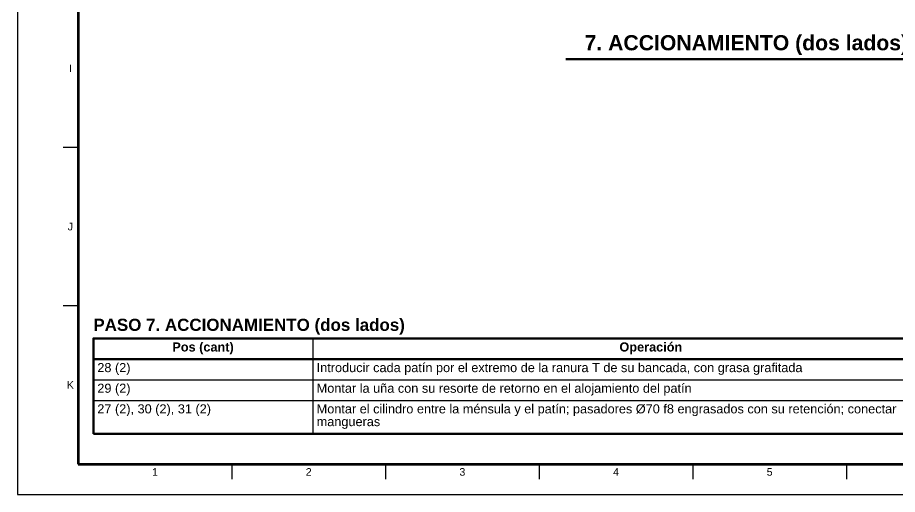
# Model space of a CAD drawing. Header units: millimetres. Extents: x 0 to 841, y 0 to 594.
# Drawn here: x 0 to 290.2, y 0 to 157.2 of the extents above; entities that cross this region are included whole.
import ezdxf
from ezdxf.enums import TextEntityAlignment as Align

# ---------------------------------------------------------------- set-up
doc = ezdxf.new("R2010")
doc.units = ezdxf.units.MM
for name, color, linetype, lineweight in [('FINA', 7, 'CONTINUOUS', 25), ('MARCO', 7, 'CONTINUOUS', 70), ('TXT', 7, 'CONTINUOUS', 25), ('VIS', 7, 'CONTINUOUS', 50)]:
    doc.layers.add(name, color=color, linetype=linetype, lineweight=lineweight)
doc.styles.add('STD', font='LiberationSans-Regular.ttf')
doc.styles.add('STDB', font='LiberationSans-Bold.ttf')

msp = doc.modelspace()

# ---------------------------------------------------------------- linework, layer by layer
at = {"layer": 'FINA'}
for p, q in [((20, 114.36), (15, 114.36)), ((20, 62.18), (15, 62.18)), ((97.35, 51.4), (97.35, 20)), ((25, 44.6), (646, 44.6)), ((25, 37.8), (646, 37.8)), ((25, 31), (646, 31)), ((70.69, 10), (70.69, 5)), ((121.38, 10), (121.38, 5)), ((172.06, 10), (172.06, 5)), ((222.75, 10), (222.75, 5)), ((273.44, 10), (273.44, 5))]:
    msp.add_line(p, q, dxfattribs=at)
msp.add_lwpolyline([(0, 0), (841, 0), (841, 594), (0, 594)], close=True, dxfattribs=at)
at = {"layer": 'MARCO'}
msp.add_lwpolyline([(20, 10), (831, 10), (831, 584), (20, 584)], close=True, dxfattribs=at)
at = {"layer": 'VIS'}
for p, q in [((180.86, 143.49), (507.13, 143.49)), ((25, 51.4), (25, 20)), ((25, 20), (646, 20))]:
    msp.add_line(p, q, dxfattribs=at)
msp.add_lwpolyline([(25, 44.6), (646, 44.6), (646, 51.4), (25, 51.4)], close=True, dxfattribs=at)

# ---------------------------------------------------------------- texts
at = {"layer": 'TXT', "style": 'STDB'}
msp.add_text('7. ACCIONAMIENTO (dos lados) (piezas del paso en trazo grueso; lo ya montado en trazo fino)', height=5, dxfattribs=at).set_placement((344, 144.89), align=Align.BOTTOM_CENTER)
at = {"layer": 'TXT'}
for s, height, style, p in [('I', 2.5, 'STD', (17.4, 140.45)), ('J', 2.5, 'STD', (17.4, 88.27)), ('Pos (cant)', 3, 'STDB', (61.17, 48.6)), ('Operación', 3, 'STDB', (208.89, 48.6)), ('K', 2.5, 'STD', (17.4, 36.09)), ('1', 2.5, 'STD', (45.34, 7.4)), ('2', 2.5, 'STD', (96.03, 7.4)), ('3', 2.5, 'STD', (146.72, 7.4)), ('4', 2.5, 'STD', (197.41, 7.4)), ('5', 2.5, 'STD', (248.09, 7.4))]:
    msp.add_text(s, height=height, dxfattribs=dict(at, style=style)).set_placement(p, align=Align.MIDDLE_CENTER)
at = {"layer": 'TXT', "style": 'STDB'}
msp.add_text('PASO 7. ACCIONAMIENTO (dos lados)', height=4, dxfattribs=at).set_placement((25, 57.9), align=Align.TOP_LEFT)
at = {"layer": 'TXT', "style": 'STD'}
for s, p in [('28 (2)', (26.3, 41.8)), ('Introducir cada patín por el extremo de la ranura T de su bancada, con grasa grafitada', (98.65, 41.8)), ('29 (2)', (26.3, 35)), ('Montar la uña con su resorte de retorno en el alojamiento del patín', (98.65, 35)), ('27 (2), 30 (2), 31 (2)', (26.3, 28.2)), ('Montar el cilindro entre la ménsula y el patín; pasadores Ø70 f8 engrasados con su retención; conectar', (98.65, 28.2)), ('mangueras', (98.65, 24))]:
    msp.add_text(s, height=3, dxfattribs=at).set_placement(p, align=Align.MIDDLE_LEFT)

doc.saveas('drawing.dxf')
